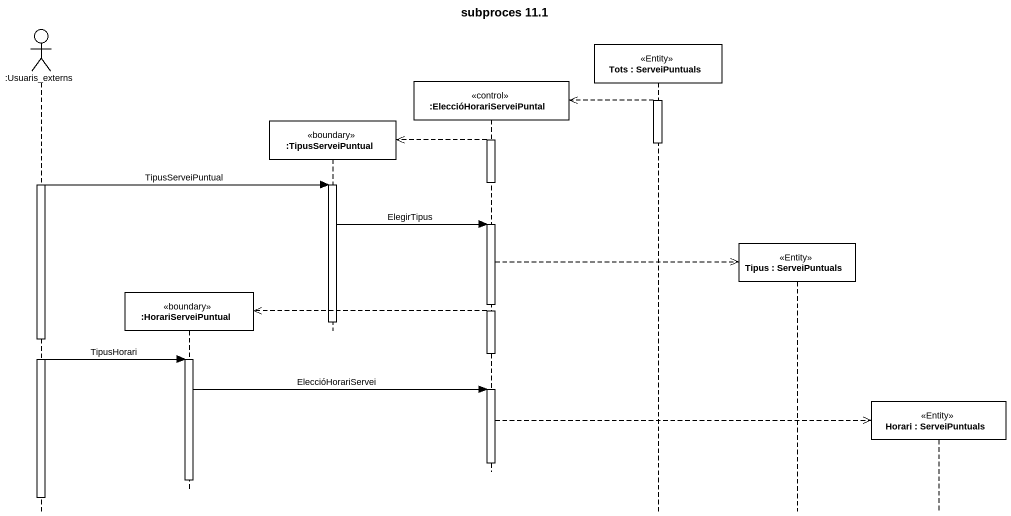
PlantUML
@startuml
title subproces 11.1
hide footbox
actor ":Usuaris_externs" as Usuaris_externs
participant ":HorariServeiPuntual" as HorariServeiPuntual <<boundary>>
participant ":TipusServeiPuntual" as TipusServeiPuntual <<boundary>>
participant ":EleccióHorariServeiPuntal" as EleccióHorariServeiPuntal <<control>>
participant "Tots : ServeiPuntuals" as Tots <<Entity>>
participant "Tipus : ServeiPuntuals" as Tipus <<Entity>>
participant "Horari : ServeiPuntuals" as Horari <<Entity>>

activate Tots
Tots -->> EleccióHorariServeiPuntal **
activate EleccióHorariServeiPuntal
EleccióHorariServeiPuntal -->> TipusServeiPuntual **
deactivate Tots
deactivate EleccióHorariServeiPuntal
activate Usuaris_externs
Usuaris_externs -> TipusServeiPuntual : TipusServeiPuntual
activate TipusServeiPuntual
TipusServeiPuntual -> EleccióHorariServeiPuntal : ElegirTipus
activate EleccióHorariServeiPuntal
EleccióHorariServeiPuntal -->> Tipus **
EleccióHorariServeiPuntal -->> HorariServeiPuntual **
deactivate TipusServeiPuntual
deactivate EleccióHorariServeiPuntal
Usuaris_externs -> HorariServeiPuntual : TipusHorari
activate HorariServeiPuntual
HorariServeiPuntual -> EleccióHorariServeiPuntal : EleccióHorariServei
activate EleccióHorariServeiPuntal
EleccióHorariServeiPuntal -->> Horari **
deactivate EleccióHorariServeiPuntal
deactivate HorariServeiPuntual
deactivate Usuaris_externs
@enduml
